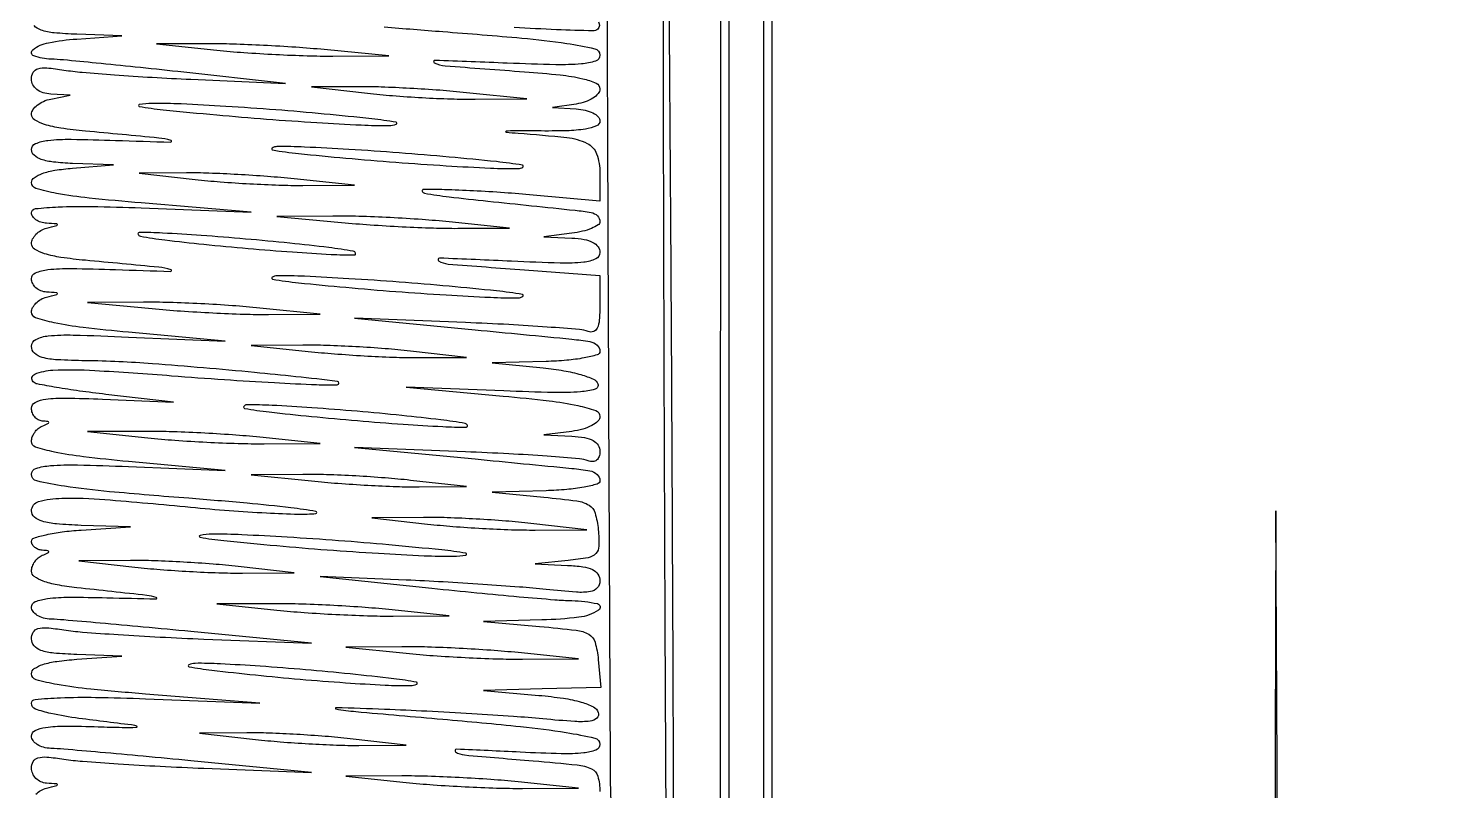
# Model space of a CAD drawing. Extents: x 23 to 255, y 40 to 184.
# Drawn here: x 89.82 to 103.8, y 89.93 to 97.42 of the extents above; entities that cross this region are included whole.
import ezdxf

# ---------------------------------------------------------------- set-up
doc = ezdxf.new("R2010")
doc.units = 0
doc.header["$MEASUREMENT"] = 0

msp = doc.modelspace()

# ---------------------------------------------------------------- linework, layer by layer
for points in [[(207.919475, 175.632891, 0.000007), (191.762556, 175.634099, 0.00002), (173.0434, 175.634494, 0.000013), (151.49745, 175.633531)], [(96.6132, 131.2146), (96.6132, 100.8432, -0.00018), (96.608357, 87.419075, -0.000516), (96.591991, 78.0858, -0.000015), (96.570667, 70.513747, -0.41338)], [(107.019, 75.6324), (102.0699, 75.6324), (97.1208, 75.6324), (97.1208, 95.1327), (97.1208, 114.633), (101.54115, 114.652297, 0.000648), (103.139529, 114.661347, 0.002328), (104.159784, 114.673198, 0.056422)], [(95.519685, 74.3211, 0.016241), (95.543218, 74.85818, 0.000606), (95.563639, 76.880223, 0.001097), (95.57965, 79.272116, 0.000771), (95.587612, 81.963808, -0.000696), (95.595039, 84.608119, -0.00114), (95.609558, 86.848105, -0.0001), (95.627545, 88.85512, -0.13695), (95.648635, 88.928087, -0.076727), (95.680545, 88.965458, -0.024687), (95.738223, 89.010366, -0.023968), (95.80829, 89.054711, -0.024687), (95.881607, 89.091674, 0.002066), (95.995825, 89.142919, 0.535199), (95.99732, 89.152056, 0.238531), (95.982869, 89.156239, 0.001392), (95.841405, 89.129133, -0.051164), (95.711006, 89.117384, -0.231356), (95.644708, 89.150819, -0.121354), (95.605843, 89.240862, -0.01083), (95.57012, 89.486737, -0.029521), (95.533254, 90.065626, -0.000152), (95.508781, 95.800143, -0.00066), (95.491081, 102.494078, -0.000369)], [(93.309276, 97.43194, 0.002985), (93.88485, 97.385116, -0.003198), (94.661597, 97.321593, -0.01526), (95.103592, 97.268963, -0.018619), (95.377709, 97.217306, -0.350167), (95.4288, 97.153298, -0.325795), (95.387158, 97.096174, -0.056306), (95.247886, 97.068159, -0.026945), (94.994797, 97.060024, -0.004749), (94.51935, 97.074885, 0.001296), (93.807715, 97.102047, 0.806733), (93.801864, 97.079004, 0.096458), (93.909142, 97.049372, 0.001002), (94.68855, 96.990671, -0.007993), (95.040014, 96.959253, -0.029498), (95.259841, 96.922847, -0.047613), (95.39179, 96.879376, -0.297701), (95.4288, 96.822725, -0.179279), (95.411718, 96.776616, -0.07308), (95.360459, 96.732081, -0.059536), (95.285178, 96.695671, -0.045333), (95.19615, 96.673795), (94.9635, 96.638552), (95.19615, 96.625876, -0.043226), (95.285218, 96.613249, -0.060894), (95.360517, 96.585859, -0.077904), (95.41171, 96.548847, -0.199444), (95.428997, 96.50745, -0.305431), (95.396215, 96.458595, -0.057177), (95.286871, 96.428015, -0.033438), (95.103658, 96.411182, -0.009342), (94.815647, 96.409429, 0.002567), (94.593946, 96.411084, 0.029239), (94.506586, 96.406176, 0.892568), (94.506595, 96.398326, 0.010556), (94.6251, 96.387499, -0.009299), (95.104712, 96.344893, -0.086744), (95.303499, 96.287676, -0.19699), (95.396712, 96.1832, -0.085076), (95.4288, 95.995981), (95.4288, 95.720386), (94.77315, 95.780074, 0.005622), (94.491146, 95.802552, 0.004451), (94.185841, 95.820708, 0.004501), (93.902241, 95.832481, 0.011182), (93.6945, 95.834585, 0.518491), (93.683238, 95.81819, 0.265313), (93.706397, 95.798788, 0.014833), (93.947294, 95.762623, 0.004062), (94.329, 95.719993, -0.000333), (95.185328, 95.630817, -0.019138), (95.34221, 95.608276, -0.148377), (95.404494, 95.5762, -0.20287), (95.4288, 95.51876, -0.253382), (95.411026, 95.485939, -0.046809), (95.348033, 95.452774, -0.040169), (95.259179, 95.424236, -0.026757), (95.15385, 95.405399), (94.8789, 95.371278), (95.15385, 95.357739, -0.031259), (95.274571, 95.344198, -0.074955), (95.359729, 95.315616, -0.115198), (95.410328, 95.27275, -0.161012), (95.4288, 95.216875, -0.290615), (95.38809, 95.15275, -0.085003), (95.27026, 95.120152, -0.032139), (95.039472, 95.11183, -0.004487), (94.56165, 95.129605, 0.001312), (93.852516, 95.160496, 0.758945), (93.844164, 95.134718, 0.12752), (93.93682, 95.102771, 0.00111), (94.68855, 95.045427), (95.4288, 94.990611), (95.4288, 94.693054, -0.019844), (95.423241, 94.553047, -0.087036), (95.402605, 94.473229, -0.201576), (95.365835, 94.439224, -0.18066), (95.313633, 94.439691, 0.070804), (95.230094, 94.458814, 0.002712), (94.911997, 94.483753, 0.004812), (94.534204, 94.507659, 0.003368), (94.108083, 94.52763), (93.0177, 94.571375), (94.2021, 94.457099, -0.00033), (95.154708, 94.364553, -0.018547), (95.331211, 94.340652, -0.142739), (95.401474, 94.306255, -0.211049), (95.4288, 94.2444, -0.337032), (95.403004, 94.210477, -0.021436), (95.27348, 94.180474, -0.024451), (95.102744, 94.157131, -0.015024), (94.90005, 94.145578), (94.3713, 94.131356), (94.872314, 94.082128, -0.017461), (95.075034, 94.055035, -0.029219), (95.242587, 94.016475, -0.031138), (95.366248, 93.971772, -0.214135), (95.408771, 93.92518, -0.425139), (95.381241, 93.873081, -0.051541), (95.239294, 93.847585, -0.024294), (94.974739, 93.840664, -0.00443), (94.484757, 93.855997), (93.5253, 93.894534), (94.47705, 93.806414, -0.006092), (94.929404, 93.758966, -0.022714), (95.211783, 93.712783, -0.031335), (95.38738, 93.664151, -0.319766), (95.4288, 93.606007, -0.203075), (95.409237, 93.559827, -0.070139), (95.349434, 93.516283, -0.054828), (95.260901, 93.480947, -0.036701), (95.15385, 93.459599), (94.8789, 93.425478), (95.15385, 93.411939, -0.030318), (95.278792, 93.398163, -0.082073), (95.36277, 93.369002, -0.12808), (95.41106, 93.323765, -0.141753), (95.4288, 93.262449, -0.079831), (95.420575, 93.211263, -0.145872), (95.396609, 93.176851, -0.160033), (95.359522, 93.163087, -0.101447), (95.313633, 93.170691, 0.070804), (95.230094, 93.189814, 0.002712), (94.911997, 93.214753, 0.004812), (94.534204, 93.238659, 0.003368), (94.108083, 93.25863), (93.0177, 93.302375), (94.2021, 93.188099, -0.00033), (95.154708, 93.095553, -0.018547), (95.331211, 93.071652, -0.142739), (95.401474, 93.037255, -0.211049), (95.4288, 92.9754, -0.337032), (95.403004, 92.941477, -0.021436), (95.27348, 92.911474, -0.024451), (95.102744, 92.888131, -0.015024), (94.90005, 92.876578), (94.3713, 92.862356), (94.8789, 92.813128, -0.008619), (95.203426, 92.775998, -0.102169), (95.322449, 92.734592, -0.191082), (95.381805, 92.65728, -0.045179), (95.412607, 92.494352, -0.02865), (95.418983, 92.332068, -0.191236), (95.388401, 92.258904, -0.156898), (95.312255, 92.218708, -0.017728), (95.116507, 92.191324), (94.7943, 92.157843), (95.11155, 92.143622, -0.023128), (95.262657, 92.129826, -0.078288), (95.357196, 92.101248, -0.136131), (95.409424, 92.055404, -0.145972), (95.4288, 91.990448, -0.186166), (95.402338, 91.92184, -0.171049), (95.335584, 91.88574, -0.058014), (95.197595, 91.880076, -0.00733), (94.90005, 91.906786, 0.006722), (94.638718, 91.930565, 0.002644), (94.278108, 91.956578, 0.002616), (93.887934, 91.980601, 0.003263), (93.5253, 91.99865), (92.6793, 92.035226), (93.7791, 91.919428, 0.001859), (94.220341, 91.874628, 0.002219), (94.6366, 91.835791, 0.001913), (94.987791, 91.80595, 0.014495), (95.15385, 91.797315, -0.047856), (95.404322, 91.767468, -0.668315), (95.415908, 91.703167, -0.113441), (95.222181, 91.633577, -0.02335), (94.85775, 91.607198), (94.2867, 91.592596), (94.8366, 91.543748, -0.007222), (95.195837, 91.5066, -0.098904), (95.320022, 91.466182, -0.198296), (95.3813, 91.388432, -0.044988), (95.41301, 91.21995), (95.43952, 90.945), (94.86311, 90.930398), (94.2867, 90.915796), (94.829992, 90.866948, -0.014198), (95.069937, 90.838487, -0.033554), (95.245823, 90.800346, -0.044817), (95.364634, 90.754237, -0.200791), (95.412528, 90.699044, -0.291461), (95.398501, 90.643836, -0.160914), (95.332963, 90.613327, -0.046441), (95.181876, 90.609733, -0.006455), (94.869235, 90.63541, 0.006321), (94.57886, 90.659336, 0.002382), (94.17203, 90.685738, 0.002359), (93.728974, 90.710273, 0.002871), (93.3138, 90.728911, 0.002444), (92.836136, 90.745269, 0.933444), (92.834942, 90.733147, 0.019506), (93.031775, 90.707818, 0.000546), (93.88485, 90.632658, -0.003318), (94.650342, 90.560936, -0.014878), (95.096668, 90.50267, -0.016939), (95.378488, 90.447464, -0.349097), (95.4288, 90.384186, -0.312689), (95.390571, 90.329033, -0.065721), (95.269823, 90.301102, -0.030654), (95.049728, 90.293446, -0.005736), (94.64625, 90.30878, 0.001568), (94.019054, 90.337853, 0.75785), (94.010868, 90.3129, 0.126334), (94.100191, 90.281362, 0.001282), (94.77315, 90.223675, -0.004958), (95.207134, 90.183256, -0.082113), (95.346738, 90.145124, -0.222305), (95.408897, 90.071744, -0.066423), (95.4288, 89.922582)], [(95.414521, 97.480354, -0.355331), (95.40722, 97.40942, -0.207043), (95.361601, 97.391353, -0.002059), (95.003563, 97.404016, -0.006289), (94.587425, 97.425696, -0.003985)], [(89.88869, 89.896937, -0.067366), (89.936651, 89.933199, -0.064396), (89.99325, 89.956083, 0.001923), (90.092755, 89.982496, 0.339035), (90.099, 89.990647, 0.392517), (90.092565, 89.997581, 0.002113), (89.99325, 90.004586, -0.090138), (89.936719, 90.018779, -0.089703), (89.88869, 90.05197, -0.092698), (89.856491, 90.098803, -0.104739), (89.8452, 90.152113, -0.128559), (89.862308, 90.217549, -0.199048), (89.907589, 90.25316, -0.090884), (89.995804, 90.261314, -0.015833), (90.16245, 90.241092, 0.018562), (90.346717, 90.219751, 0.003205), (90.697148, 90.194558, 0.003484), (91.109069, 90.170479, 0.00311), (91.5372, 90.151113), (92.5947, 90.109867), (91.4103, 90.224422, 0.000889), (90.942773, 90.268803, 0.001185), (90.517902, 90.307357, 0.000829), (90.161459, 90.338255, 0.01213), (90.03555, 90.345889, -0.057779), (89.96275, 90.357019, -0.07501), (89.901115, 90.384314, -0.092108), (89.859738, 90.422887, -0.160551), (89.8452, 90.466994, -0.290388), (89.879684, 90.521364, -0.075404), (89.983658, 90.55237, -0.035782), (90.171651, 90.565127, -0.007546), (90.50085, 90.558915, 0.003306), (90.736601, 90.552467, 0.014229), (90.876923, 90.55355, 0.653533), (90.880343, 90.562189, 0.169441), (90.8604, 90.571929, -0.003043), (90.310082, 90.640909, -0.019887), (90.035635, 90.688176, -0.037618), (89.883878, 90.732723, -0.312098), (89.8452, 90.788652, -0.38979), (89.881109, 90.827716, -0.011024), (90.12834, 90.843078, -0.014296), (90.473753, 90.847022, -0.005117), (90.96615, 90.833524), (92.0871, 90.791312), (90.96615, 90.879552, -0.004922), (90.426707, 90.927365, -0.019435), (90.096579, 90.972915, -0.024918), (89.889338, 91.020522, -0.335604), (89.8452, 91.078875, -0.251851), (89.872358, 91.129372, -0.068647), (89.956832, 91.169848, -0.043558), (90.093824, 91.20087, -0.016449), (90.28935, 91.221029), (90.7335, 91.252101), (90.28935, 91.26775, -0.013051), (90.063759, 91.281601, -0.06134), (89.936966, 91.30862, -0.132024), (89.8703, 91.353741, -0.18023), (89.8452, 91.421113, -0.128559), (89.862308, 91.486549, -0.199048), (89.907589, 91.52216, -0.090884), (89.995804, 91.530314, -0.015833), (90.16245, 91.510092, 0.018562), (90.346717, 91.488751, 0.003205), (90.697148, 91.463558, 0.003484), (91.109069, 91.439479, 0.00311), (91.5372, 91.420113), (92.5947, 91.378867), (91.4103, 91.493422, 0.000889), (90.942773, 91.537803, 0.001185), (90.517902, 91.576357, 0.000829), (90.161459, 91.607255, 0.01213), (90.03555, 91.614889, -0.056487), (89.962744, 91.625829, -0.073979), (89.901115, 91.652592, -0.091386), (89.85972, 91.690362, -0.163661), (89.8452, 91.733534, -0.310931), (89.882179, 91.78725, -0.060309), (90.00279, 91.817342, -0.030923), (90.215775, 91.830608, -0.00666), (90.58545, 91.825824, 0.001339), (91.068656, 91.814427, 0.860627), (91.070974, 91.827896, 0.05239), (90.978716, 91.848071, 0.000494), (90.28935, 91.923939, -0.017135), (90.095435, 91.951837, -0.043273), (89.957929, 91.988955, -0.066031), (89.872394, 92.033704, -0.243898), (89.8452, 92.086138, -0.083991), (89.853097, 92.132817, -0.064907), (89.876264, 92.179017, -0.064866), (89.910521, 92.217762, -0.083626), (89.95095, 92.242571, 0.009076), (90.00677, 92.266282, 0.295955), (90.0144, 92.278044, 0.382689), (90.006227, 92.287158, 0.011437), (89.95095, 92.291921, -0.073367), (89.910541, 92.300515, -0.083375), (89.876264, 92.320249, -0.093793), (89.853294, 92.347798, -0.127679), (89.8452, 92.378978, -0.325375), (89.86926, 92.412037, -0.022093), (89.988095, 92.444712, -0.024915), (90.145184, 92.472379, -0.015462), (90.33165, 92.489882), (90.8181, 92.520407), (90.33165, 92.536403, -0.012048), (90.091399, 92.550105, -0.051208), (89.950091, 92.576314, -0.106834), (89.873211, 92.618171, -0.218207), (89.8452, 92.6793, -0.339329), (89.914844, 92.770104, -0.059959), (90.141699, 92.802646, -0.026038), (90.565458, 92.790198, -0.003977), (91.407166, 92.714763, 0.005577), (91.787293, 92.681922, 0.006189), (92.155101, 92.658848, 0.005767), (92.46911, 92.646678, 0.031742), (92.638346, 92.652816, 0.87286), (92.639063, 92.6728, 0.013174), (92.392981, 92.708749, 0.007221), (91.962279, 92.753823, 0.003145), (91.38915, 92.801814, -0.003187), (90.610376, 92.86709, -0.015373), (90.169163, 92.920623, -0.01903), (89.896532, 92.972926, -0.349019), (89.8452, 93.037505, -0.329268), (89.88791, 93.095329, -0.054722), (90.032306, 93.122966, -0.02604), (90.295556, 93.130263, -0.004436), (90.79695, 93.113596), (91.7487, 93.073502), (90.79695, 93.162836, -0.006354), (90.355688, 93.209919, -0.021454), (90.069543, 93.256656, -0.026529), (89.885557, 93.305178, -0.325821), (89.8452, 93.360535, -0.087773), (89.853093, 93.405151, -0.065253), (89.876264, 93.449602, -0.064385), (89.910521, 93.487163, -0.079981), (89.95095, 93.511571, 0.009076), (90.00677, 93.535282, 0.295955), (90.0144, 93.547044, 0.382689), (90.006227, 93.556158, 0.011437), (89.95095, 93.560921, -0.109169), (89.910593, 93.57255, -0.093491), (89.876264, 93.600565, -0.088861), (89.853208, 93.640588, -0.086559), (89.8452, 93.6865, -0.285151), (89.880947, 93.744084, -0.083369), (89.985201, 93.775573, -0.035909), (90.180379, 93.786355, -0.006517), (90.54315, 93.7756), (91.2411, 93.7458), (90.574372, 93.822878, -0.005532), (90.315598, 93.855699, -0.008253), (90.090182, 93.890627, -0.004197), (89.901146, 93.924758, -0.15072), (89.862322, 93.945278, -0.535026), (89.877495, 94.021238, -0.086845), (90.055775, 94.060702, -0.025895), (90.465683, 94.057754, -0.004748), (91.221543, 94.005923, 0.002691), (91.739699, 93.968248, 0.003163), (92.230991, 93.938305, 0.002781), (92.646242, 93.917948, 0.019595), (92.8485, 93.917091, 0.926225), (92.84988, 93.950234, 0.005794), (92.035856, 94.037332, 0.004691), (91.032224, 94.123474, 0.015793), (90.37395, 94.152888, -0.009769), (90.09903, 94.161856, -0.052136), (89.950877, 94.185206, -0.122688), (89.874044, 94.227646, -0.208438), (89.8452, 94.293831, -0.285776), (89.888114, 94.362782, -0.090519), (90.00989, 94.397381, -0.031364), (90.255313, 94.405623, -0.00377), (90.79695, 94.385746), (91.7487, 94.343631), (90.79695, 94.432401, -0.006292), (90.353161, 94.479433, -0.021734), (90.067858, 94.525953, -0.027561), (89.885809, 94.574421, -0.324602), (89.8452, 94.630382, -0.122307), (89.856286, 94.675023, -0.074912), (89.88869, 94.718878, -0.0676), (89.936652, 94.755331, -0.064915), (89.99325, 94.778283, 0.001923), (90.092755, 94.804696, 0.339035), (90.099, 94.812847, 0.392517), (90.092565, 94.819781, 0.002113), (89.99325, 94.826786, -0.078389), (89.936691, 94.839591, -0.085511), (89.88869, 94.869002, -0.093668), (89.856524, 94.910134, -0.119792), (89.8452, 94.95672, -0.302532), (89.884859, 95.016266, -0.071479), (90.006512, 95.047714, -0.031062), (90.234163, 95.058683, -0.005239), (90.67005, 95.04803, 0.00163), (91.212827, 95.030844, 0.873322), (91.21544, 95.04669, 0.050654), (91.094996, 95.07076, 0.000746), (90.37395, 95.139128, -0.013017), (90.13471, 95.167751, -0.038631), (89.973635, 95.204165, -0.061895), (89.875612, 95.248314, -0.261737), (89.8452, 95.30243, -0.117853), (89.856304, 95.348887, -0.075354), (89.88869, 95.394282, -0.068787), (89.936657, 95.431767, -0.067697), (89.99325, 95.455083, 0.001923), (90.092755, 95.481496, 0.339035), (90.099, 95.489647, 0.392517), (90.092565, 95.496581, 0.002113), (89.99325, 95.503586, -0.058935), (89.936634, 95.514118, -0.07428), (89.88869, 95.537275, -0.089738), (89.856471, 95.568971, -0.154863), (89.8452, 95.604489, -0.383482), (89.88283, 95.646338, -0.014922), (90.107273, 95.663476, -0.016024), (90.434997, 95.66817, -0.005076), (90.92385, 95.65454), (92.0025, 95.613501), (90.92385, 95.702604, -0.005253), (90.410608, 95.750434, -0.019781), (90.090853, 95.796468, -0.024842), (89.888298, 95.844368, -0.333863), (89.8452, 95.901718, -0.244341), (89.870622, 95.950634, -0.06841), (89.949698, 95.991361, -0.045624), (90.075098, 96.02309, -0.019489), (90.24705, 96.043416), (90.6489, 96.075102), (90.24705, 96.090351, -0.017027), (90.06093, 96.103771, -0.054779), (89.93979, 96.130285, -0.099699), (89.870135, 96.170507, -0.215336), (89.8452, 96.22572, -0.302532), (89.884859, 96.285266, -0.071479), (90.006512, 96.316714, -0.031062), (90.234163, 96.327683, -0.005239), (90.67005, 96.31703, 0.00163), (91.212827, 96.299844, 0.873322), (91.21544, 96.31569, 0.050654), (91.094996, 96.33976, 0.000746), (90.37395, 96.408128, -0.012983), (90.134276, 96.436787, -0.038802), (89.973336, 96.473205, -0.062512), (89.875621, 96.517425, -0.260934), (89.8452, 96.57175, -0.149497), (89.8594, 96.61818, -0.076839), (89.901115, 96.663231, -0.065302), (89.96275, 96.700179, -0.054889), (90.03555, 96.722695), (90.2259, 96.759358), (90.03555, 96.770879, -0.060543), (89.958059, 96.785091, -0.090894), (89.897353, 96.816975, -0.108046), (89.85892, 96.863482, -0.119407), (89.8452, 96.920113, -0.128118), (89.862257, 96.985588, -0.200382), (89.907411, 97.021037, -0.091066), (89.995481, 97.028844, -0.015697), (90.16245, 97.007931, 0.017267), (90.341397, 96.986088, 0.003511), (90.659872, 96.960584, 0.003697), (91.030755, 96.936257, 0.003458), (91.4103, 96.916813), (92.3409, 96.875589), (91.2834, 96.991905, 0.001262), (90.864497, 97.036912, 0.001641), (90.480625, 97.075901, 0.001221), (90.158718, 97.106736, 0.015007), (90.03555, 97.114511, -0.075858), (89.86798, 97.145775, -0.593968), (89.857964, 97.206688, -0.119158), (90.012065, 97.276362, -0.029405), (90.28935, 97.312229), (90.7335, 97.343301), (90.28935, 97.35895, -0.013282), (90.066409, 97.372742, -0.059518), (89.938616, 97.399612, -0.126056), (89.870654, 97.443841, -0.187937)], [(102.141671, 79.379786, -0.000302), (102.111565, 84.5154), (102.068631, 92.6793), (102.048115, 84.521803), (102.0276, 76.364306)]]:
    msp.add_lwpolyline(points, format="xyb")
for points in [[(97.0362, 101.0124, -0.000069), (97.033394, 80.659175, -0.001316), (97.014933, 74.310525, -0.000543), (96.990306, 70.594159, -0.411956), (96.867, 70.4718, -0.411944), (96.743708, 70.594139, -0.000548), (96.719068, 74.294663, -0.001322), (96.700606, 80.617041, -0.000069), (96.6978, 100.8855), (96.6978, 131.2992), (96.3171, 131.2992, -0.016668), (96.133196, 131.305332, -0.063857), (96.021, 131.3274, -0.12648), (95.959468, 131.367134, -0.188641), (95.9364, 131.4261, -0.232029), (95.96668, 131.487837, -0.108427), (96.0492, 131.526969, -0.047315), (96.205057, 131.547701, -0.00942), (96.4863, 131.553), (97.0362, 131.553)], [(96.050122, 98.559, 0.000796), (96.052342, 95.857757, 0.000415), (96.063261, 92.490536, 0.000413), (96.080185, 89.035105, 0.000631), (96.101116, 86.0382), (96.156572, 79.3125), (96.161106, 85.1499, 0.000794), (96.158904, 87.864744, 0.000419), (96.147997, 91.235812, 0.000416), (96.131067, 94.687101, 0.000642), (96.110112, 97.6707), (96.054585, 104.3541)], [(91.6641, 97.202597, 0.007987), (91.930771, 97.179525, 0.004982), (92.243874, 97.160602, 0.004999), (92.552977, 97.148107, 0.009043), (92.8062, 97.144987), (93.3561, 97.148158), (92.7216, 97.208022, 0.006454), (92.441634, 97.230794, 0.004464), (92.124377, 97.249638, 0.004502), (91.819109, 97.262282, 0.009208), (91.5795, 97.265631), (91.0719, 97.263378)], [(93.1446, 96.779388, 0.008723), (93.392014, 96.75594, 0.005471), (93.682074, 96.736739, 0.005491), (93.968135, 96.724094, 0.009985), (94.2021, 96.721), (94.7097, 96.724422), (94.1175, 96.785203, 0.006927), (93.856799, 96.808315, 0.004853), (93.562577, 96.827427, 0.004897), (93.280334, 96.840239, 0.010178), (93.06, 96.843591), (92.5947, 96.841199)], [(91.6641, 96.567242, 0.003738), (92.15478, 96.526104, 0.003655), (92.64969, 96.491972, 0.003601), (93.084522, 96.468318, 0.013732), (93.3561, 96.462972, 0.087714), (93.428079, 96.476276, 0.763525), (93.426401, 96.494643, 0.017342), (93.187187, 96.528541, 0.002837), (92.7216, 96.575449, 0.004308), (92.244009, 96.616684, 0.003991), (91.753459, 96.650846, 0.003982), (91.316406, 96.674287, 0.013341), (91.0296, 96.679719, 0.040712), (90.904195, 96.668513, 0.840429), (90.904149, 96.650018, 0.018897), (91.13771, 96.617662, 0.002188)], [(92.9331, 96.14278, 0.003816), (93.42378, 96.101829, 0.003732), (93.91869, 96.068039, 0.003677), (94.35352, 96.044819, 0.014021), (94.6251, 96.039943, 0.148724), (94.672353, 96.054838, 0.675144), (94.668274, 96.07329, 0.015623), (94.4122, 96.10789, 0.00304), (93.9483, 96.15302, 0.003816), (93.45762, 96.193971, 0.003732), (92.96271, 96.227761, 0.003677), (92.52788, 96.250981, 0.014021), (92.2563, 96.255857, 0.148724), (92.209047, 96.240962, 0.675144), (92.213126, 96.22251, 0.015623), (92.4692, 96.18791, 0.00304)], [(91.4526, 95.933388, 0.008723), (91.700014, 95.90994, 0.005471), (91.990074, 95.890739, 0.005491), (92.276135, 95.878094, 0.009985), (92.5101, 95.875), (93.0177, 95.878422), (92.4255, 95.939203, 0.006927), (92.164799, 95.962315, 0.004853), (91.870577, 95.981427, 0.004897), (91.588334, 95.994239, 0.010178), (91.368, 95.997591), (90.9027, 95.995199)], [(92.8908, 95.510778, 0.006454), (93.170766, 95.488006, 0.004464), (93.488023, 95.469162, 0.004502), (93.793291, 95.456518, 0.009208), (94.0329, 95.453169), (94.5405, 95.455422), (93.9483, 95.516203, 0.007987), (93.681629, 95.539275, 0.004982), (93.368526, 95.558198, 0.004999), (93.059423, 95.570693, 0.009043), (92.8062, 95.573813), (92.2563, 95.570642)], [(91.5372, 95.296993, 0.00406), (91.973088, 95.255468, 0.004096), (92.408316, 95.22116, 0.003996), (92.787881, 95.197414, 0.016523), (93.0177, 95.192485, 0.519191), (93.028889, 95.20879, 0.265005), (93.005803, 95.228092, 0.014753), (92.764907, 95.264194, 0.00404), (92.3832, 95.306807, 0.00406), (91.947312, 95.348332, 0.004096), (91.512084, 95.38264, 0.003996), (91.132519, 95.406386, 0.016523), (90.9027, 95.411315, 0.519191), (90.891511, 95.39501, 0.265005), (90.914597, 95.375708, 0.014753), (91.155493, 95.339606, 0.00404)], [(92.9331, 94.87378, 0.003816), (93.42378, 94.832829, 0.003732), (93.91869, 94.799039, 0.003677), (94.35352, 94.775819, 0.014021), (94.6251, 94.770943, 0.148724), (94.672353, 94.785838, 0.675144), (94.668274, 94.80429, 0.015623), (94.4122, 94.83889, 0.00304), (93.9483, 94.88402, 0.003816), (93.45762, 94.924971, 0.003732), (92.96271, 94.958761, 0.003677), (92.52788, 94.981981, 0.014021), (92.2563, 94.986857, 0.148724), (92.209047, 94.971962, 0.675144), (92.213126, 94.95351, 0.015623), (92.4692, 94.91891, 0.00304)], [(91.0296, 94.664778, 0.006454), (91.309566, 94.642006, 0.004464), (91.626823, 94.623162, 0.004502), (91.932091, 94.610518, 0.009208), (92.1717, 94.607169), (92.6793, 94.609422), (92.0871, 94.670203, 0.007987), (91.820429, 94.693275, 0.004982), (91.507326, 94.712198, 0.004999), (91.198223, 94.724693, 0.009043), (90.945, 94.727813), (90.3951, 94.724642)], [(92.5947, 94.241597, 0.006927), (92.855401, 94.218485, 0.004853), (93.149623, 94.199373, 0.004897), (93.431866, 94.186561, 0.010178), (93.6522, 94.183209), (94.1175, 94.185601), (93.5676, 94.247412, 0.008723), (93.320186, 94.27086, 0.005471), (93.030126, 94.290061, 0.005491), (92.744065, 94.302706, 0.009985), (92.5101, 94.3058), (92.0025, 94.302378)], [(92.5947, 93.605965, 0.003718), (93.046781, 93.564526, 0.003812), (93.49569, 93.530186, 0.003695), (93.885644, 93.506238, 0.015997), (94.1175, 93.501147, 0.520926), (94.128509, 93.51723, 0.264231), (94.105603, 93.536286, 0.014555), (93.864711, 93.572236, 0.003985), (93.483, 93.614807, 0.004368), (93.044005, 93.656355, 0.004225), (92.599459, 93.690731, 0.004177), (92.207697, 93.71441, 0.015474), (91.9602, 93.719625, 0.245069), (91.930917, 93.703985, 0.544075), (91.938706, 93.685406, 0.016016), (92.180461, 93.650048, 0.003588)], [(90.9873, 93.395597, 0.007938), (91.253971, 93.372499, 0.004951), (91.567074, 93.353494, 0.004968), (91.876177, 93.34088, 0.008987), (92.1294, 93.337619), (92.6793, 93.340422), (92.0871, 93.401203, 0.007938), (91.820429, 93.424301, 0.004951), (91.507326, 93.443306, 0.004968), (91.198223, 93.45592, 0.008987), (90.945, 93.459181), (90.3951, 93.456378)], [(92.5947, 92.972597, 0.006927), (92.855401, 92.949485, 0.004853), (93.149623, 92.930373, 0.004897), (93.431866, 92.917561, 0.010178), (93.6522, 92.914209), (94.1175, 92.916601), (93.5676, 92.978412, 0.008723), (93.320186, 93.00186, 0.005471), (93.030126, 93.021061, 0.005491), (92.744065, 93.033706, 0.009985), (92.5101, 93.0368), (92.0025, 93.033378)], [(93.7368, 92.549388, 0.008664), (93.984214, 92.525911, 0.005434), (94.274274, 92.506619, 0.005453), (94.560335, 92.493841, 0.009917), (94.7943, 92.490589), (95.3019, 92.493601), (94.752, 92.555412, 0.008664), (94.504586, 92.578889, 0.005434), (94.214526, 92.598181, 0.005453), (93.928465, 92.610959, 0.009917), (93.6945, 92.614211), (93.1869, 92.611199)], [(92.2563, 92.337242, 0.003977), (92.750085, 92.296082, 0.003748), (93.254316, 92.261886, 0.003727), (93.701522, 92.238269, 0.012991), (93.9906, 92.232681, 0.042652), (94.111699, 92.243842, 0.837983), (94.111674, 92.262193, 0.018622), (93.876984, 92.294618, 0.002233), (93.3561, 92.344558, 0.003977), (92.862315, 92.385718, 0.003748), (92.358084, 92.419914, 0.003727), (91.910878, 92.443531, 0.012991), (91.6218, 92.449119, 0.042652), (91.500701, 92.437958, 0.837983), (91.500726, 92.419607, 0.018622), (91.735416, 92.387182, 0.002233)], [(90.8604, 92.126388, 0.008664), (91.107814, 92.102911, 0.005434), (91.397874, 92.083619, 0.005453), (91.683935, 92.070841, 0.009917), (91.9179, 92.067589), (92.4255, 92.070601), (91.8756, 92.132412, 0.008664), (91.628186, 92.155889, 0.005434), (91.338126, 92.175181, 0.005453), (91.052065, 92.187959, 0.009917), (90.8181, 92.191211), (90.3105, 92.188199)], [(92.2563, 91.703597, 0.007938), (92.522971, 91.680499, 0.004951), (92.836074, 91.661494, 0.004968), (93.145177, 91.64888, 0.008987), (93.3984, 91.645619), (93.9483, 91.648422), (93.3561, 91.709203, 0.007938), (93.089429, 91.732301, 0.004951), (92.776326, 91.751306, 0.004968), (92.467223, 91.76392, 0.008987), (92.214, 91.767181), (91.6641, 91.764378)], [(93.5253, 91.280597, 0.007938), (93.791971, 91.257499, 0.004951), (94.105074, 91.238494, 0.004968), (94.414177, 91.22588, 0.008987), (94.6674, 91.222619), (95.2173, 91.225422), (94.6251, 91.286203, 0.007938), (94.358429, 91.309301, 0.004951), (94.045326, 91.328306, 0.004968), (93.736223, 91.34092, 0.008987), (93.483, 91.344181), (92.9331, 91.341378)], [(92.0448, 91.066993, 0.004394), (92.483795, 91.025468, 0.00425), (92.928341, 90.99116, 0.004202), (93.320102, 90.967581, 0.015566), (93.5676, 90.962485, 0.105921), (93.629565, 90.976446, 0.728439), (93.627282, 90.99523, 0.018731), (93.404077, 91.029704, 0.003171), (92.9754, 91.076807, 0.004394), (92.536405, 91.118332, 0.00425), (92.091859, 91.15264, 0.004202), (91.700098, 91.176219, 0.015566), (91.4526, 91.181315, 0.105921), (91.390635, 91.167354, 0.728439), (91.392918, 91.14857, 0.018731), (91.616123, 91.114096, 0.003171)], [(92.0448, 90.434388, 0.00811), (92.289241, 90.41092, 0.00541), (92.569849, 90.391619, 0.005447), (92.842454, 90.378808, 0.010635), (93.06, 90.375589), (93.5253, 90.378601), (92.9754, 90.440412, 0.00811), (92.730959, 90.46388, 0.00541), (92.450351, 90.483181, 0.005447), (92.177746, 90.495992, 0.010635), (91.9602, 90.499211), (91.4949, 90.496199)], [(93.5253, 90.011597, 0.007938), (93.791971, 89.988499, 0.004951), (94.105074, 89.969494, 0.004968), (94.414177, 89.95688, 0.008987), (94.6674, 89.953619), (95.2173, 89.956422), (94.6251, 90.017203, 0.007938), (94.358429, 90.040301, 0.004951), (94.045326, 90.059306, 0.004968), (93.736223, 90.07192, 0.008987), (93.483, 90.075181), (92.9331, 90.072378)]]:
    msp.add_lwpolyline(points, format="xyb", close=True)

doc.saveas('drawing.dxf')
